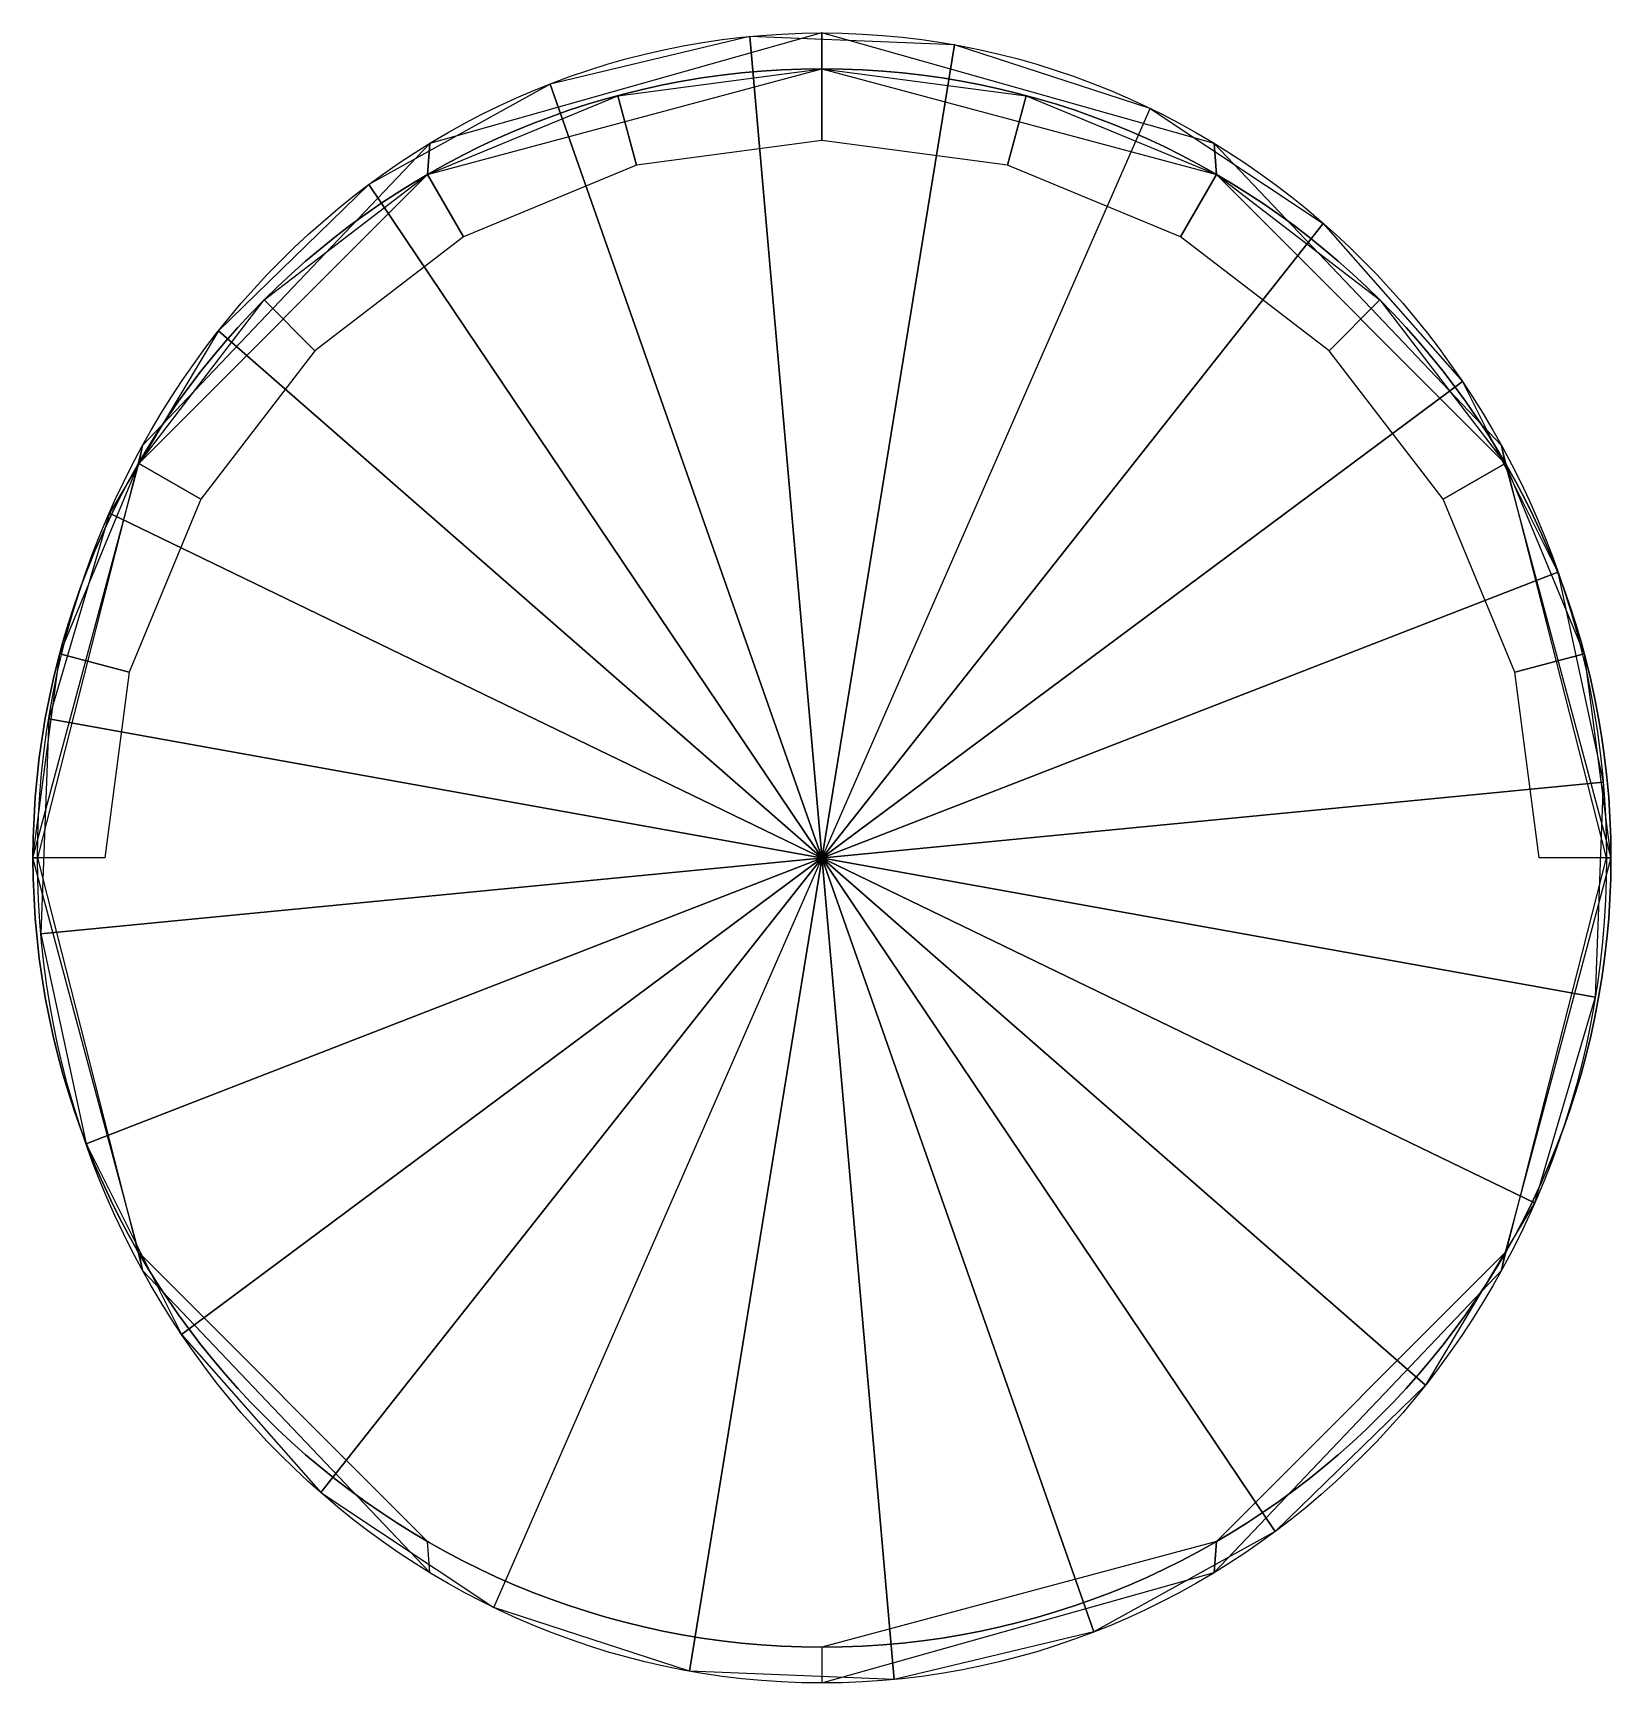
# Model space of a CAD drawing. Extents: x 83022 to 85222, y 13698 to 15998.
import ezdxf

# ---------------------------------------------------------------- set-up
doc = ezdxf.new("R2010")
doc.units = 0
doc.header["$LTSCALE"] = 50
doc.header["$MEASUREMENT"] = 0
doc.layers.add('GRIL', color=182, linetype='CONTINUOUS')
doc.layers.add('TOWER', color=150, linetype='CONTINUOUS')

msp = doc.modelspace()

# ---------------------------------------------------------------- linework, layer by layer
at = {"layer": 'GRIL', "color": 253}
for centre in [(84121.6, 14848.2, 8850), (84121.6, 14848.2, 11300)]:
    msp.add_arc(centre, 1100, 0, 180, dxfattribs=at)
at = {"layer": 'TOWER', "extrusion": (0.309017, 0, 0.951057)}
msp.add_circle((14848.2, -76249.9, 37550.3), 1150, dxfattribs=at)
at = {"layer": 'TOWER', "color": 253}
for centre in [(84121.6, 14848.2, 11350), (84121.6, 14848.2, 8050)]:
    msp.add_circle(centre, 1100, dxfattribs=at)
msp.add_arc((84121.6, 14848.2, 8850), 1100, 180, 0, dxfattribs=at)

# ---------------------------------------------------------------- meshes
at = {"layer": 'GRIL', "color": 253}
mesh = msp.add_polymesh((2, 13), dxfattribs=at)
for k, corner in enumerate([(84579, 15892.8, 12001.4), (84306.2, 15981.7, 12090), (84020.9, 15993.3, 12182.7), (83742.5, 15926.9, 12273.2), (83489.9, 15786.9, 12355.3), (83280.3, 15583, 12423.4), (83128.1, 15329, 12472.8), (83043.6, 15042.3, 12500.3), (83032.6, 14742.3, 12503.9), (83095.7, 14449.5, 12483.3), (83228.8, 14183.9, 12440.1), (83422.7, 13963.6, 12377.1), (83664.3, 13803.5, 12298.6), (83664.3, 13803.5, 12298.6), (83937, 13714.7, 12210), (84222.3, 13703, 12117.3), (84500.8, 13769.5, 12026.8), (84753.4, 13909.4, 11944.7), (84962.9, 14113.3, 11876.6), (85115.1, 14367.3, 11827.2), (85199.6, 14654.1, 11799.7), (85210.7, 14954, 11796.1), (85147.5, 15246.8, 11816.7), (85014.4, 15512.4, 11859.9), (84820.5, 15732.7, 11922.9), (84579, 15892.8, 12001.4)]):
    mesh.set_mesh_vertex(divmod(k, 13), corner)
mesh = msp.add_polymesh((2, 13), dxfattribs=at)
for k, corner in enumerate([(83021.6, 14848.2, 9800), (83059.1, 15132.9, 9800), (83169, 15398.2, 9800), (83343.8, 15626, 9800), (83571.6, 15800.8, 9800), (83836.9, 15910.7, 9800), (84121.6, 15948.2, 9800), (84406.3, 15910.7, 9800), (84671.6, 15800.8, 9800), (84899.4, 15626, 9800), (85074.3, 15398.2, 9800), (85184.1, 15132.9, 9800), (85221.6, 14848.2, 9800), (83121.6, 14848.2, 9850), (83155.7, 15107, 9850), (83255.6, 15348.2, 9850), (83414.5, 15555.3, 9850), (83621.6, 15714.2, 9850), (83862.8, 15814.1, 9850), (84121.6, 15848.2, 9850), (84380.4, 15814.1, 9850), (84621.6, 15714.2, 9850), (84828.7, 15555.3, 9850), (84987.6, 15348.2, 9850), (85087.5, 15107, 9850), (85121.6, 14848.2, 9850)]):
    mesh.set_mesh_vertex(divmod(k, 13), corner)
mesh = msp.add_polymesh((2, 13), dxfattribs=at)
for k, corner in enumerate([(83021.6, 14848.2, 9700), (83059.1, 15132.9, 9700), (83169, 15398.2, 9700), (83343.8, 15626, 9700), (83571.6, 15800.8, 9700), (83836.9, 15910.7, 9700), (84121.6, 15948.2, 9700), (84406.3, 15910.7, 9700), (84671.6, 15800.8, 9700), (84899.4, 15626, 9700), (85074.3, 15398.2, 9700), (85184.1, 15132.9, 9700), (85221.6, 14848.2, 9700), (83121.6, 14848.2, 9750), (83155.7, 15107, 9750), (83255.6, 15348.2, 9750), (83414.5, 15555.3, 9750), (83621.6, 15714.2, 9750), (83862.8, 15814.1, 9750), (84121.6, 15848.2, 9750), (84380.4, 15814.1, 9750), (84621.6, 15714.2, 9750), (84828.7, 15555.3, 9750), (84987.6, 15348.2, 9750), (85087.5, 15107, 9750), (85121.6, 14848.2, 9750)]):
    mesh.set_mesh_vertex(divmod(k, 13), corner)
mesh = msp.add_polymesh((2, 13), dxfattribs=at)
for k, corner in enumerate([(83021.6, 14848.2, 9600), (83059.1, 15132.9, 9600), (83169, 15398.2, 9600), (83343.8, 15626, 9600), (83571.6, 15800.8, 9600), (83836.9, 15910.7, 9600), (84121.6, 15948.2, 9600), (84406.3, 15910.7, 9600), (84671.6, 15800.8, 9600), (84899.4, 15626, 9600), (85074.3, 15398.2, 9600), (85184.1, 15132.9, 9600), (85221.6, 14848.2, 9600), (83121.6, 14848.2, 9650), (83155.7, 15107, 9650), (83255.6, 15348.2, 9650), (83414.5, 15555.3, 9650), (83621.6, 15714.2, 9650), (83862.8, 15814.1, 9650), (84121.6, 15848.2, 9650), (84380.4, 15814.1, 9650), (84621.6, 15714.2, 9650), (84828.7, 15555.3, 9650), (84987.6, 15348.2, 9650), (85087.5, 15107, 9650), (85121.6, 14848.2, 9650)]):
    mesh.set_mesh_vertex(divmod(k, 13), corner)
mesh = msp.add_polymesh((2, 13), dxfattribs=at)
for k, corner in enumerate([(83021.6, 14848.2, 9500), (83059.1, 15132.9, 9500), (83169, 15398.2, 9500), (83343.8, 15626, 9500), (83571.6, 15800.8, 9500), (83836.9, 15910.7, 9500), (84121.6, 15948.2, 9500), (84406.3, 15910.7, 9500), (84671.6, 15800.8, 9500), (84899.4, 15626, 9500), (85074.3, 15398.2, 9500), (85184.1, 15132.9, 9500), (85221.6, 14848.2, 9500), (83121.6, 14848.2, 9550), (83155.7, 15107, 9550), (83255.6, 15348.2, 9550), (83414.5, 15555.3, 9550), (83621.6, 15714.2, 9550), (83862.8, 15814.1, 9550), (84121.6, 15848.2, 9550), (84380.4, 15814.1, 9550), (84621.6, 15714.2, 9550), (84828.7, 15555.3, 9550), (84987.6, 15348.2, 9550), (85087.5, 15107, 9550), (85121.6, 14848.2, 9550)]):
    mesh.set_mesh_vertex(divmod(k, 13), corner)
mesh = msp.add_polymesh((2, 13), dxfattribs=at)
for k, corner in enumerate([(83021.6, 14848.2, 9400), (83059.1, 15132.9, 9400), (83169, 15398.2, 9400), (83343.8, 15626, 9400), (83571.6, 15800.8, 9400), (83836.9, 15910.7, 9400), (84121.6, 15948.2, 9400), (84406.3, 15910.7, 9400), (84671.6, 15800.8, 9400), (84899.4, 15626, 9400), (85074.3, 15398.2, 9400), (85184.1, 15132.9, 9400), (85221.6, 14848.2, 9400), (83121.6, 14848.2, 9450), (83155.7, 15107, 9450), (83255.6, 15348.2, 9450), (83414.5, 15555.3, 9450), (83621.6, 15714.2, 9450), (83862.8, 15814.1, 9450), (84121.6, 15848.2, 9450), (84380.4, 15814.1, 9450), (84621.6, 15714.2, 9450), (84828.7, 15555.3, 9450), (84987.6, 15348.2, 9450), (85087.5, 15107, 9450), (85121.6, 14848.2, 9450)]):
    mesh.set_mesh_vertex(divmod(k, 13), corner)
mesh = msp.add_polymesh((2, 13), dxfattribs=at)
for k, corner in enumerate([(83021.6, 14848.2, 9300), (83059.1, 15132.9, 9300), (83169, 15398.2, 9300), (83343.8, 15626, 9300), (83571.6, 15800.8, 9300), (83836.9, 15910.7, 9300), (84121.6, 15948.2, 9300), (84406.3, 15910.7, 9300), (84671.6, 15800.8, 9300), (84899.4, 15626, 9300), (85074.3, 15398.2, 9300), (85184.1, 15132.9, 9300), (85221.6, 14848.2, 9300), (83121.6, 14848.2, 9350), (83155.7, 15107, 9350), (83255.6, 15348.2, 9350), (83414.5, 15555.3, 9350), (83621.6, 15714.2, 9350), (83862.8, 15814.1, 9350), (84121.6, 15848.2, 9350), (84380.4, 15814.1, 9350), (84621.6, 15714.2, 9350), (84828.7, 15555.3, 9350), (84987.6, 15348.2, 9350), (85087.5, 15107, 9350), (85121.6, 14848.2, 9350)]):
    mesh.set_mesh_vertex(divmod(k, 13), corner)
mesh = msp.add_polymesh((2, 13), dxfattribs=at)
for k, corner in enumerate([(83021.6, 14848.2, 9200), (83059.1, 15132.9, 9200), (83169, 15398.2, 9200), (83343.8, 15626, 9200), (83571.6, 15800.8, 9200), (83836.9, 15910.7, 9200), (84121.6, 15948.2, 9200), (84406.3, 15910.7, 9200), (84671.6, 15800.8, 9200), (84899.4, 15626, 9200), (85074.3, 15398.2, 9200), (85184.1, 15132.9, 9200), (85221.6, 14848.2, 9200), (83121.6, 14848.2, 9250), (83155.7, 15107, 9250), (83255.6, 15348.2, 9250), (83414.5, 15555.3, 9250), (83621.6, 15714.2, 9250), (83862.8, 15814.1, 9250), (84121.6, 15848.2, 9250), (84380.4, 15814.1, 9250), (84621.6, 15714.2, 9250), (84828.7, 15555.3, 9250), (84987.6, 15348.2, 9250), (85087.5, 15107, 9250), (85121.6, 14848.2, 9250)]):
    mesh.set_mesh_vertex(divmod(k, 13), corner)
mesh = msp.add_polymesh((2, 13), dxfattribs=at)
for k, corner in enumerate([(83021.6, 14848.2, 9100), (83059.1, 15132.9, 9100), (83169, 15398.2, 9100), (83343.8, 15626, 9100), (83571.6, 15800.8, 9100), (83836.9, 15910.7, 9100), (84121.6, 15948.2, 9100), (84406.3, 15910.7, 9100), (84671.6, 15800.8, 9100), (84899.4, 15626, 9100), (85074.3, 15398.2, 9100), (85184.1, 15132.9, 9100), (85221.6, 14848.2, 9100), (83121.6, 14848.2, 9150), (83155.7, 15107, 9150), (83255.6, 15348.2, 9150), (83414.5, 15555.3, 9150), (83621.6, 15714.2, 9150), (83862.8, 15814.1, 9150), (84121.6, 15848.2, 9150), (84380.4, 15814.1, 9150), (84621.6, 15714.2, 9150), (84828.7, 15555.3, 9150), (84987.6, 15348.2, 9150), (85087.5, 15107, 9150), (85121.6, 14848.2, 9150)]):
    mesh.set_mesh_vertex(divmod(k, 13), corner)
mesh = msp.add_polymesh((2, 13), dxfattribs=at)
for k, corner in enumerate([(83021.6, 14848.2, 9000), (83059.1, 15132.9, 9000), (83169, 15398.2, 9000), (83343.8, 15626, 9000), (83571.6, 15800.8, 9000), (83836.9, 15910.7, 9000), (84121.6, 15948.2, 9000), (84406.3, 15910.7, 9000), (84671.6, 15800.8, 9000), (84899.4, 15626, 9000), (85074.3, 15398.2, 9000), (85184.1, 15132.9, 9000), (85221.6, 14848.2, 9000), (83121.6, 14848.2, 9050), (83155.7, 15107, 9050), (83255.6, 15348.2, 9050), (83414.5, 15555.3, 9050), (83621.6, 15714.2, 9050), (83862.8, 15814.1, 9050), (84121.6, 15848.2, 9050), (84380.4, 15814.1, 9050), (84621.6, 15714.2, 9050), (84828.7, 15555.3, 9050), (84987.6, 15348.2, 9050), (85087.5, 15107, 9050), (85121.6, 14848.2, 9050)]):
    mesh.set_mesh_vertex(divmod(k, 13), corner)
mesh = msp.add_polymesh((2, 13), dxfattribs=at)
for k, corner in enumerate([(83021.6, 14848.2, 8900), (83059.1, 15132.9, 8900), (83169, 15398.2, 8900), (83343.8, 15626, 8900), (83571.6, 15800.8, 8900), (83836.9, 15910.7, 8900), (84121.6, 15948.2, 8900), (84406.3, 15910.7, 8900), (84671.6, 15800.8, 8900), (84899.4, 15626, 8900), (85074.3, 15398.2, 8900), (85184.1, 15132.9, 8900), (85221.6, 14848.2, 8900), (83121.6, 14848.2, 8950), (83155.7, 15107, 8950), (83255.6, 15348.2, 8950), (83414.5, 15555.3, 8950), (83621.6, 15714.2, 8950), (83862.8, 15814.1, 8950), (84121.6, 15848.2, 8950), (84380.4, 15814.1, 8950), (84621.6, 15714.2, 8950), (84828.7, 15555.3, 8950), (84987.6, 15348.2, 8950), (85087.5, 15107, 8950), (85121.6, 14848.2, 8950)]):
    mesh.set_mesh_vertex(divmod(k, 13), corner)
mesh = msp.add_polymesh((2, 13), dxfattribs=at)
for k, corner in enumerate([(83021.6, 14848.2, 11300), (83059.1, 15132.9, 11300), (83169, 15398.2, 11300), (83343.8, 15626, 11300), (83571.6, 15800.8, 11300), (83836.9, 15910.7, 11300), (84121.6, 15948.2, 11300), (84406.3, 15910.7, 11300), (84671.6, 15800.8, 11300), (84899.4, 15626, 11300), (85074.3, 15398.2, 11300), (85184.1, 15132.9, 11300), (85221.6, 14848.2, 11300), (83121.6, 14848.2, 11350), (83155.7, 15107, 11350), (83255.6, 15348.2, 11350), (83414.5, 15555.3, 11350), (83621.6, 15714.2, 11350), (83862.8, 15814.1, 11350), (84121.6, 15848.2, 11350), (84380.4, 15814.1, 11350), (84621.6, 15714.2, 11350), (84828.7, 15555.3, 11350), (84987.6, 15348.2, 11350), (85087.5, 15107, 11350), (85121.6, 14848.2, 11350)]):
    mesh.set_mesh_vertex(divmod(k, 13), corner)
mesh = msp.add_polymesh((2, 13), dxfattribs=at)
for k, corner in enumerate([(83021.6, 14848.2, 11200), (83059.1, 15132.9, 11200), (83169, 15398.2, 11200), (83343.8, 15626, 11200), (83571.6, 15800.8, 11200), (83836.9, 15910.7, 11200), (84121.6, 15948.2, 11200), (84406.3, 15910.7, 11200), (84671.6, 15800.8, 11200), (84899.4, 15626, 11200), (85074.3, 15398.2, 11200), (85184.1, 15132.9, 11200), (85221.6, 14848.2, 11200), (83121.6, 14848.2, 11250), (83155.7, 15107, 11250), (83255.6, 15348.2, 11250), (83414.5, 15555.3, 11250), (83621.6, 15714.2, 11250), (83862.8, 15814.1, 11250), (84121.6, 15848.2, 11250), (84380.4, 15814.1, 11250), (84621.6, 15714.2, 11250), (84828.7, 15555.3, 11250), (84987.6, 15348.2, 11250), (85087.5, 15107, 11250), (85121.6, 14848.2, 11250)]):
    mesh.set_mesh_vertex(divmod(k, 13), corner)
mesh = msp.add_polymesh((2, 13), dxfattribs=at)
for k, corner in enumerate([(83021.6, 14848.2, 11100), (83059.1, 15132.9, 11100), (83169, 15398.2, 11100), (83343.8, 15626, 11100), (83571.6, 15800.8, 11100), (83836.9, 15910.7, 11100), (84121.6, 15948.2, 11100), (84406.3, 15910.7, 11100), (84671.6, 15800.8, 11100), (84899.4, 15626, 11100), (85074.3, 15398.2, 11100), (85184.1, 15132.9, 11100), (85221.6, 14848.2, 11100), (83121.6, 14848.2, 11150), (83155.7, 15107, 11150), (83255.6, 15348.2, 11150), (83414.5, 15555.3, 11150), (83621.6, 15714.2, 11150), (83862.8, 15814.1, 11150), (84121.6, 15848.2, 11150), (84380.4, 15814.1, 11150), (84621.6, 15714.2, 11150), (84828.7, 15555.3, 11150), (84987.6, 15348.2, 11150), (85087.5, 15107, 11150), (85121.6, 14848.2, 11150)]):
    mesh.set_mesh_vertex(divmod(k, 13), corner)
mesh = msp.add_polymesh((2, 13), dxfattribs=at)
for k, corner in enumerate([(83021.6, 14848.2, 11000), (83059.1, 15132.9, 11000), (83169, 15398.2, 11000), (83343.8, 15626, 11000), (83571.6, 15800.8, 11000), (83836.9, 15910.7, 11000), (84121.6, 15948.2, 11000), (84406.3, 15910.7, 11000), (84671.6, 15800.8, 11000), (84899.4, 15626, 11000), (85074.3, 15398.2, 11000), (85184.1, 15132.9, 11000), (85221.6, 14848.2, 11000), (83121.6, 14848.2, 11050), (83155.7, 15107, 11050), (83255.6, 15348.2, 11050), (83414.5, 15555.3, 11050), (83621.6, 15714.2, 11050), (83862.8, 15814.1, 11050), (84121.6, 15848.2, 11050), (84380.4, 15814.1, 11050), (84621.6, 15714.2, 11050), (84828.7, 15555.3, 11050), (84987.6, 15348.2, 11050), (85087.5, 15107, 11050), (85121.6, 14848.2, 11050)]):
    mesh.set_mesh_vertex(divmod(k, 13), corner)
mesh = msp.add_polymesh((2, 13), dxfattribs=at)
for k, corner in enumerate([(83021.6, 14848.2, 10900), (83059.1, 15132.9, 10900), (83169, 15398.2, 10900), (83343.8, 15626, 10900), (83571.6, 15800.8, 10900), (83836.9, 15910.7, 10900), (84121.6, 15948.2, 10900), (84406.3, 15910.7, 10900), (84671.6, 15800.8, 10900), (84899.4, 15626, 10900), (85074.3, 15398.2, 10900), (85184.1, 15132.9, 10900), (85221.6, 14848.2, 10900), (83121.6, 14848.2, 10950), (83155.7, 15107, 10950), (83255.6, 15348.2, 10950), (83414.5, 15555.3, 10950), (83621.6, 15714.2, 10950), (83862.8, 15814.1, 10950), (84121.6, 15848.2, 10950), (84380.4, 15814.1, 10950), (84621.6, 15714.2, 10950), (84828.7, 15555.3, 10950), (84987.6, 15348.2, 10950), (85087.5, 15107, 10950), (85121.6, 14848.2, 10950)]):
    mesh.set_mesh_vertex(divmod(k, 13), corner)
mesh = msp.add_polymesh((2, 13), dxfattribs=at)
for k, corner in enumerate([(83021.6, 14848.2, 10800), (83059.1, 15132.9, 10800), (83169, 15398.2, 10800), (83343.8, 15626, 10800), (83571.6, 15800.8, 10800), (83836.9, 15910.7, 10800), (84121.6, 15948.2, 10800), (84406.3, 15910.7, 10800), (84671.6, 15800.8, 10800), (84899.4, 15626, 10800), (85074.3, 15398.2, 10800), (85184.1, 15132.9, 10800), (85221.6, 14848.2, 10800), (83121.6, 14848.2, 10850), (83155.7, 15107, 10850), (83255.6, 15348.2, 10850), (83414.5, 15555.3, 10850), (83621.6, 15714.2, 10850), (83862.8, 15814.1, 10850), (84121.6, 15848.2, 10850), (84380.4, 15814.1, 10850), (84621.6, 15714.2, 10850), (84828.7, 15555.3, 10850), (84987.6, 15348.2, 10850), (85087.5, 15107, 10850), (85121.6, 14848.2, 10850)]):
    mesh.set_mesh_vertex(divmod(k, 13), corner)
mesh = msp.add_polymesh((2, 13), dxfattribs=at)
for k, corner in enumerate([(83021.6, 14848.2, 10700), (83059.1, 15132.9, 10700), (83169, 15398.2, 10700), (83343.8, 15626, 10700), (83571.6, 15800.8, 10700), (83836.9, 15910.7, 10700), (84121.6, 15948.2, 10700), (84406.3, 15910.7, 10700), (84671.6, 15800.8, 10700), (84899.4, 15626, 10700), (85074.3, 15398.2, 10700), (85184.1, 15132.9, 10700), (85221.6, 14848.2, 10700), (83121.6, 14848.2, 10750), (83155.7, 15107, 10750), (83255.6, 15348.2, 10750), (83414.5, 15555.3, 10750), (83621.6, 15714.2, 10750), (83862.8, 15814.1, 10750), (84121.6, 15848.2, 10750), (84380.4, 15814.1, 10750), (84621.6, 15714.2, 10750), (84828.7, 15555.3, 10750), (84987.6, 15348.2, 10750), (85087.5, 15107, 10750), (85121.6, 14848.2, 10750)]):
    mesh.set_mesh_vertex(divmod(k, 13), corner)
mesh = msp.add_polymesh((2, 13), dxfattribs=at)
for k, corner in enumerate([(83021.6, 14848.2, 10600), (83059.1, 15132.9, 10600), (83169, 15398.2, 10600), (83343.8, 15626, 10600), (83571.6, 15800.8, 10600), (83836.9, 15910.7, 10600), (84121.6, 15948.2, 10600), (84406.3, 15910.7, 10600), (84671.6, 15800.8, 10600), (84899.4, 15626, 10600), (85074.3, 15398.2, 10600), (85184.1, 15132.9, 10600), (85221.6, 14848.2, 10600), (83121.6, 14848.2, 10650), (83155.7, 15107, 10650), (83255.6, 15348.2, 10650), (83414.5, 15555.3, 10650), (83621.6, 15714.2, 10650), (83862.8, 15814.1, 10650), (84121.6, 15848.2, 10650), (84380.4, 15814.1, 10650), (84621.6, 15714.2, 10650), (84828.7, 15555.3, 10650), (84987.6, 15348.2, 10650), (85087.5, 15107, 10650), (85121.6, 14848.2, 10650)]):
    mesh.set_mesh_vertex(divmod(k, 13), corner)
mesh = msp.add_polymesh((2, 13), dxfattribs=at)
for k, corner in enumerate([(83021.6, 14848.2, 10500), (83059.1, 15132.9, 10500), (83169, 15398.2, 10500), (83343.8, 15626, 10500), (83571.6, 15800.8, 10500), (83836.9, 15910.7, 10500), (84121.6, 15948.2, 10500), (84406.3, 15910.7, 10500), (84671.6, 15800.8, 10500), (84899.4, 15626, 10500), (85074.3, 15398.2, 10500), (85184.1, 15132.9, 10500), (85221.6, 14848.2, 10500), (83121.6, 14848.2, 10550), (83155.7, 15107, 10550), (83255.6, 15348.2, 10550), (83414.5, 15555.3, 10550), (83621.6, 15714.2, 10550), (83862.8, 15814.1, 10550), (84121.6, 15848.2, 10550), (84380.4, 15814.1, 10550), (84621.6, 15714.2, 10550), (84828.7, 15555.3, 10550), (84987.6, 15348.2, 10550), (85087.5, 15107, 10550), (85121.6, 14848.2, 10550)]):
    mesh.set_mesh_vertex(divmod(k, 13), corner)
mesh = msp.add_polymesh((2, 13), dxfattribs=at)
for k, corner in enumerate([(83021.6, 14848.2, 10400), (83059.1, 15132.9, 10400), (83169, 15398.2, 10400), (83343.8, 15626, 10400), (83571.6, 15800.8, 10400), (83836.9, 15910.7, 10400), (84121.6, 15948.2, 10400), (84406.3, 15910.7, 10400), (84671.6, 15800.8, 10400), (84899.4, 15626, 10400), (85074.3, 15398.2, 10400), (85184.1, 15132.9, 10400), (85221.6, 14848.2, 10400), (83121.6, 14848.2, 10450), (83155.7, 15107, 10450), (83255.6, 15348.2, 10450), (83414.5, 15555.3, 10450), (83621.6, 15714.2, 10450), (83862.8, 15814.1, 10450), (84121.6, 15848.2, 10450), (84380.4, 15814.1, 10450), (84621.6, 15714.2, 10450), (84828.7, 15555.3, 10450), (84987.6, 15348.2, 10450), (85087.5, 15107, 10450), (85121.6, 14848.2, 10450)]):
    mesh.set_mesh_vertex(divmod(k, 13), corner)
mesh = msp.add_polymesh((2, 13), dxfattribs=at)
for k, corner in enumerate([(83021.6, 14848.2, 10300), (83059.1, 15132.9, 10300), (83169, 15398.2, 10300), (83343.8, 15626, 10300), (83571.6, 15800.8, 10300), (83836.9, 15910.7, 10300), (84121.6, 15948.2, 10300), (84406.3, 15910.7, 10300), (84671.6, 15800.8, 10300), (84899.4, 15626, 10300), (85074.3, 15398.2, 10300), (85184.1, 15132.9, 10300), (85221.6, 14848.2, 10300), (83121.6, 14848.2, 10350), (83155.7, 15107, 10350), (83255.6, 15348.2, 10350), (83414.5, 15555.3, 10350), (83621.6, 15714.2, 10350), (83862.8, 15814.1, 10350), (84121.6, 15848.2, 10350), (84380.4, 15814.1, 10350), (84621.6, 15714.2, 10350), (84828.7, 15555.3, 10350), (84987.6, 15348.2, 10350), (85087.5, 15107, 10350), (85121.6, 14848.2, 10350)]):
    mesh.set_mesh_vertex(divmod(k, 13), corner)
mesh = msp.add_polymesh((2, 13), dxfattribs=at)
for k, corner in enumerate([(83021.6, 14848.2, 10200), (83059.1, 15132.9, 10200), (83169, 15398.2, 10200), (83343.8, 15626, 10200), (83571.6, 15800.8, 10200), (83836.9, 15910.7, 10200), (84121.6, 15948.2, 10200), (84406.3, 15910.7, 10200), (84671.6, 15800.8, 10200), (84899.4, 15626, 10200), (85074.3, 15398.2, 10200), (85184.1, 15132.9, 10200), (85221.6, 14848.2, 10200), (83121.6, 14848.2, 10250), (83155.7, 15107, 10250), (83255.6, 15348.2, 10250), (83414.5, 15555.3, 10250), (83621.6, 15714.2, 10250), (83862.8, 15814.1, 10250), (84121.6, 15848.2, 10250), (84380.4, 15814.1, 10250), (84621.6, 15714.2, 10250), (84828.7, 15555.3, 10250), (84987.6, 15348.2, 10250), (85087.5, 15107, 10250), (85121.6, 14848.2, 10250)]):
    mesh.set_mesh_vertex(divmod(k, 13), corner)
mesh = msp.add_polymesh((2, 13), dxfattribs=at)
for k, corner in enumerate([(83021.6, 14848.2, 10100), (83059.1, 15132.9, 10100), (83169, 15398.2, 10100), (83343.8, 15626, 10100), (83571.6, 15800.8, 10100), (83836.9, 15910.7, 10100), (84121.6, 15948.2, 10100), (84406.3, 15910.7, 10100), (84671.6, 15800.8, 10100), (84899.4, 15626, 10100), (85074.3, 15398.2, 10100), (85184.1, 15132.9, 10100), (85221.6, 14848.2, 10100), (83121.6, 14848.2, 10150), (83155.7, 15107, 10150), (83255.6, 15348.2, 10150), (83414.5, 15555.3, 10150), (83621.6, 15714.2, 10150), (83862.8, 15814.1, 10150), (84121.6, 15848.2, 10150), (84380.4, 15814.1, 10150), (84621.6, 15714.2, 10150), (84828.7, 15555.3, 10150), (84987.6, 15348.2, 10150), (85087.5, 15107, 10150), (85121.6, 14848.2, 10150)]):
    mesh.set_mesh_vertex(divmod(k, 13), corner)
mesh = msp.add_polymesh((2, 13), dxfattribs=at)
for k, corner in enumerate([(83021.6, 14848.2, 10000), (83059.1, 15132.9, 10000), (83169, 15398.2, 10000), (83343.8, 15626, 10000), (83571.6, 15800.8, 10000), (83836.9, 15910.7, 10000), (84121.6, 15948.2, 10000), (84406.3, 15910.7, 10000), (84671.6, 15800.8, 10000), (84899.4, 15626, 10000), (85074.3, 15398.2, 10000), (85184.1, 15132.9, 10000), (85221.6, 14848.2, 10000), (83121.6, 14848.2, 10050), (83155.7, 15107, 10050), (83255.6, 15348.2, 10050), (83414.5, 15555.3, 10050), (83621.6, 15714.2, 10050), (83862.8, 15814.1, 10050), (84121.6, 15848.2, 10050), (84380.4, 15814.1, 10050), (84621.6, 15714.2, 10050), (84828.7, 15555.3, 10050), (84987.6, 15348.2, 10050), (85087.5, 15107, 10050), (85121.6, 14848.2, 10050)]):
    mesh.set_mesh_vertex(divmod(k, 13), corner)
mesh = msp.add_polymesh((2, 13), dxfattribs=at)
for k, corner in enumerate([(83021.6, 14848.2, 9900), (83059.1, 15132.9, 9900), (83169, 15398.2, 9900), (83343.8, 15626, 9900), (83571.6, 15800.8, 9900), (83836.9, 15910.7, 9900), (84121.6, 15948.2, 9900), (84406.3, 15910.7, 9900), (84671.6, 15800.8, 9900), (84899.4, 15626, 9900), (85074.3, 15398.2, 9900), (85184.1, 15132.9, 9900), (85221.6, 14848.2, 9900), (83121.6, 14848.2, 9950), (83155.7, 15107, 9950), (83255.6, 15348.2, 9950), (83414.5, 15555.3, 9950), (83621.6, 15714.2, 9950), (83862.8, 15814.1, 9950), (84121.6, 15848.2, 9950), (84380.4, 15814.1, 9950), (84621.6, 15714.2, 9950), (84828.7, 15555.3, 9950), (84987.6, 15348.2, 9950), (85087.5, 15107, 9950), (85121.6, 14848.2, 9950)]):
    mesh.set_mesh_vertex(divmod(k, 13), corner)
at = {"layer": 'TOWER', "color": 253}
mesh = msp.add_polymesh((2, 12), dxfattribs=dict(at, n_close=True))
for k, corner in enumerate([(84121.6, 13698.2, 12150), (84668.5, 13852.2, 11972.3), (85068.8, 14273.2, 11842.2), (85215.3, 14848.2, 11794.6), (85068.8, 15423.2, 11842.2), (84668.5, 15844.1, 11972.3), (84121.6, 15998.2, 12150), (83574.8, 15844.1, 12327.7), (83174.4, 15423.2, 12457.8), (83027.9, 14848.2, 12505.4), (83174.4, 14273.2, 12457.8), (83574.8, 13852.2, 12327.7), (84121.6, 13748.2, 11350), (84671.6, 13895.5, 11350), (85074.3, 14298.2, 11350), (85221.6, 14848.2, 11350), (85074.3, 15398.2, 11350), (84671.6, 15800.8, 11350), (84121.6, 15948.2, 11350), (83571.6, 15800.8, 11350), (83169, 15398.2, 11350), (83021.6, 14848.2, 11350), (83169, 14298.2, 11350), (83571.6, 13895.5, 11350)]):
    mesh.set_mesh_vertex(divmod(k, 12), corner)

doc.saveas('drawing.dxf')
